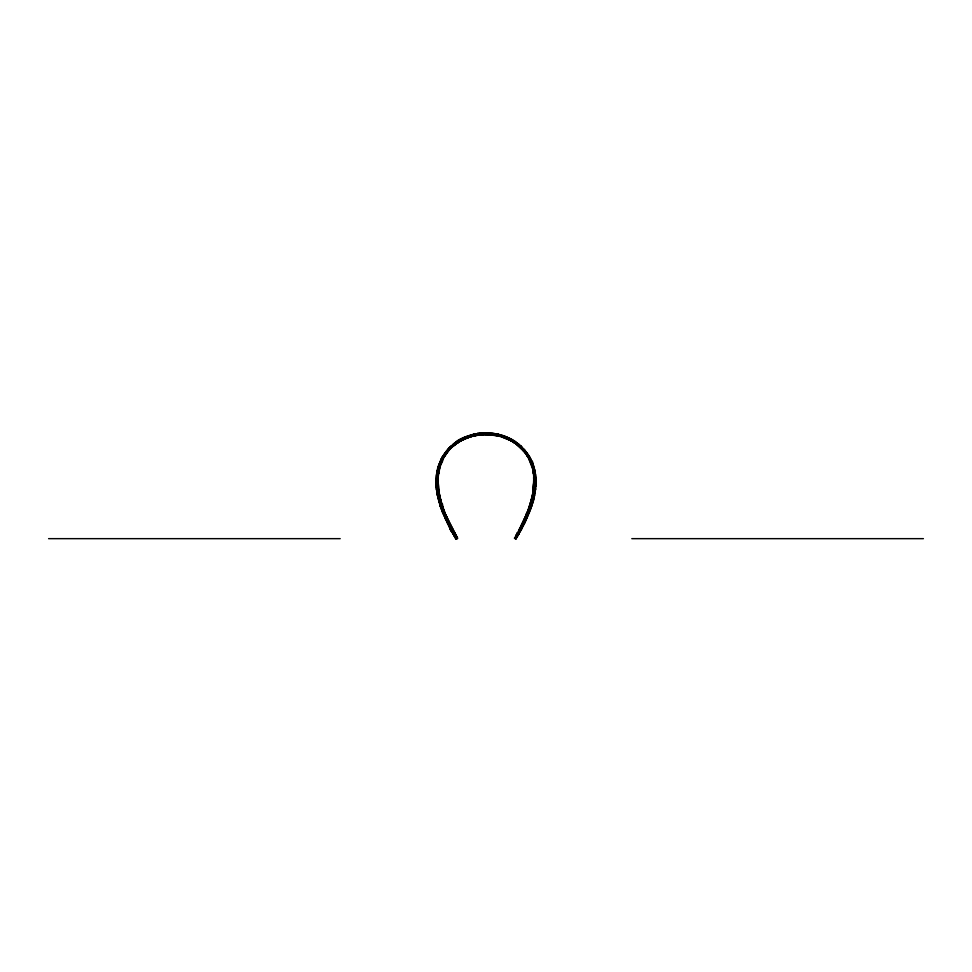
<?xml version="1.0" encoding="UTF-8"?>
<svg xmlns="http://www.w3.org/2000/svg" width="972" height="972" viewBox="0 0 972 972"><rect width="100%" height="100%" fill="white"/><g stroke="black" fill="none" stroke-linecap="round" stroke-linejoin="round"><path stroke-width="1.46" d="M436.076 480.229L436.173 485.55M446.221 518.222C439.551 503.46 435.043 486.936 437.935 470.691M533.264 490.374L533.81 476.778M534.782 484.02L533.519 468.042M438.408 470.059L436.999 483.619L436.1 484.032L436.404 488.345M437.048 481.359L437.424 475.454M535.827 485.55L534.989 480.994M535.937 482.768L535.924 480.217M535.608 488.236C536.799 475.187 532.279 481.565 533.02 492.002L535.05 492.44L535.232 491.273M535.074 483.594L533.895 483.704L535.912 484.056L533.907 483.716L535.9 484.032L535.937 482.999M493.302 434.496L483.764 434.047L478.625 435.116M534.588 475.563L534.831 487.081L533.835 494.942M534.977 484.311L533.592 470.047M535.001 483.728C534.442 484.955 535.633 488.199 535.815 485.66M438.056 479.488L438.737 490.374M496.498 433.913L486.012 432.917L486.012 434.63L479.986 434.946L479.901 433.257L481.419 433.099M437.121 478.71L437.108 480.897M440.024 461.676L436.379 475.758L436.1 484.032L437.825 483.849M438.202 476.669C437.121 480.776 440.608 494.493 436.78 491.382M436.076 480.107L436.489 474.749M437.424 483.509C435.177 486.765 437.777 472.331 438.542 468.674M437.121 478.601L437.193 476.888M438.056 479.378L438.469 473.996M509.182 438.98L498.004 435.104L486 433.779L485.988 434.63L493.497 435.128M487.652 432.929L489.062 432.99L489.025 434.715L497.931 435.954L498.114 434.277L496.619 433.937M534.892 486.377C532.887 485.514 536.799 487.798 535.244 491.152M534.211 489.475L534.794 483.449M534.892 486.486C534.649 490.082 535.438 492.95 534.248 496.656M479.986 434.946L479.901 433.257L485.988 432.917M478.698 434.496L486.024 434.01L489.001 434.715L482.987 434.703L482.926 433.002L481.675 433.075M534.77 484.25L534.612 486.097M437.169 477.689L437.303 476.001M486 433.779L482.963 433.84A45.247 37.155 -0.1 0 0 479.961 434.229L479.889 433.561M437.266 475.867L437.643 472.477L438.627 472.878L438.202 476.559M524.686 520.603C529.862 509.607 535.183 494.712 534.952 481.116M534.697 486.996L532.109 500.945L533.215 500.884L534.223 496.777M534.15 486.34L533.312 494.602L532.51 494.784L529.995 504.359M489.013 434.253L489.074 433.002L493.497 433.415M534.661 489.268L533.871 489.05M492.111 434.144L492.099 433.257L492.026 434.958L488.965 434.095M534.649 489.378L534.211 492.743M535.584 488.466C536.41 490.52 532.352 489.475 534.078 489.062M437.4 474.992C439.866 475.867 434.934 476.547 437.339 475.199M472.55 434.581L476.863 433.682L477.009 435.371L474.069 435.954L473.911 434.836L481.249 433.731M483.048 434.095C473.364 437.922 477.604 430.013 479.949 434.691M436.853 475.49L437.351 476.146L439.429 468.723M436.501 474.628L436.902 472.04M438.481 473.874L440.96 463.632M533.239 490.605L532.814 493.144M534.175 489.706L533.774 492.16M474.117 435.638L473.899 434.253L475.381 433.937M474.069 435.954L473.911 434.265L467.884 436.003L456.609 441.713M476.815 433.998L477.033 435.371L478.37 435.152M473.911 434.265L474.093 435.942L475.417 435.65M476.997 434.217L477.033 435.371L475.551 435.626M532.292 495.805C534.928 485.174 535.256 497.992 532.887 502.038M493.63 435.152C495.599 436.161 495.696 432.905 493.618 433.439M499.365 436.282L494.979 435.359L495.113 433.682M437.704 473.461L436.72 473.072L438.105 469.828L438.858 470.144M437.679 472.975L438.238 469.986M437.655 472.489C437.023 477.361 440.207 464.895 436.95 471.821M533.276 497.737C533.264 495.246 536.605 491.322 533.02 492.002M437.947 470.582L438.481 468.054M532.79 493.266C531.149 495.27 536.265 496.012 533.312 494.602M533.762 492.269L533.215 494.955M443.123 458.663L448.068 451.117C445.103 449.963 453.584 445.055 455.248 442.685C459.549 436.914 485.405 430.523 461.7 440.425M469.792 437.084L474.19 435.48M527.018 513.823L533.276 494.614L534.539 495.258L532.51 494.76L533.276 494.614M533.774 495.416L530.044 509.085M532.206 496.157L531.611 498.697M533.166 495.185C530.7 499.365 535.608 498.442 532.62 497.409M531.951 497.324C535.718 496.51 531.405 499.523 533.215 500.859L532.012 504.954M437.461 469.391L437.242 470.375L438.214 470.813M438.08 469.804L440 463M438.165 470.314L439.672 464.81M438.105 469.828L437.23 470.399L438.238 470.837L442.94 458.347L450.085 448.906M439.453 468.613C441.738 463.68 437.57 464.762 437.485 469.269M495.137 433.682C493.885 436.477 495.671 432.71 499.45 434.581M438.396 467.982C439.709 466.171 438.955 468.504 438.457 469.841M515.391 441.713C508.781 435.93 481.869 429.345 510.409 440.474M438.542 468.686L438.785 467.702M532.595 500.641L531.186 500.325L530.384 503.095L532.413 503.678L532.826 502.269M531.55 498.928L531.186 500.313L532.571 500.75M532.522 497.871L531.927 500.082M532.474 501.102L531.842 503.423M472.428 434.606C470.424 434.363 470.8 437.509 472.514 436.307M439.466 464.604C436.197 467.155 440.219 469.294 438.967 467.058M532.206 500.592L523.228 523.653M439.101 467.471L438.639 468.115M438.797 467.69L442.782 457.763A54.262 47.786 14.5 0 1 443.426 456.573A54.177 47.64 13.1 0 1 444.143 455.418L449.161 448.979A50.58 43.983 7.6 0 1 450.972 446.889M439.417 465.637C437.169 465.151 441.434 466.305 439.466 465.442M439.137 467.362L442.576 459.027L447.618 451.591M469.67 437.121L465.649 438.591L465.357 436.987L465.649 438.591L462.988 439.769L462.648 438.214L463 439.781L460.424 441.118L460.084 439.563L460.424 441.118M498.114 434.277L497.931 435.954M497.907 435.942L498.174 434.581M502.22 437.084C496.789 430.961 518.526 442.661 520.628 446.087M529.011 507.348L531.04 502.986L532.413 503.678L531.162 507.518M529.922 504.59L528.015 510.093M530.955 503.338C529.278 505.428 530.894 508.162 531.939 505.185M438.651 465.26C443.123 465.066 443.171 456.451 444.848 453.474M526.727 518.586L522.997 525.791L531.514 506.485L529.521 505.841L531.04 506.534M530.019 506.12L526.909 512.961M529.011 511.977L532.413 503.666L531.417 503.156M531.089 507.748L530.165 510.3M528.926 507.578C527.31 509.267 532.705 509.887 529.157 508.55L530.554 509.255M440.462 465.102L438.7 465.151L442.491 456.828M438.7 465.151L440.996 460.485M440.037 462.891C440.097 461.323 441.932 462.526 440.996 463.535M462.988 439.769L464.64 438.506M465.114 437.607C467.593 438.141 461.068 438.846 458.432 440.936M525.402 520.664L529.983 509.328M527.966 510.215C526.739 512.232 530.323 512.779 530.117 510.422M529.096 508.66L521.442 525.05M499.487 436.307C501.236 437.242 502.208 435.371 499.572 434.606M440.365 462.065L439.623 462.636L440.608 463.158L443.074 458.76M529.181 512.839L529.497 512.037L527.529 511.369M527.541 511.357C531.137 513.095 527.055 508.951 525.731 515.804M526.812 513.18L526.435 514.091L527.881 514.844L528.987 512.086M527.845 514.953L525.512 520.433M529.035 513.192L526.824 518.355M526.97 515.476L526.435 514.905M456.694 443.414L463.231 439.174L472.769 435.663M524.43 518.756L526.97 513.945M525.585 516.144C524.418 517.14 529.169 518.319 525.731 516.8M522.171 524.151L526.921 514.054L528.379 514.796L526.933 514.054M440.073 461.566L441.179 459.221M441.045 460.388C442.199 455.528 448.833 451.057 448.189 449.137M525.767 516.679L524.722 518.951M524.333 518.975L523.24 521.344M525.354 520.773L524.102 523.495M507.7 439.162L506.351 438.591L506.643 436.987L506.363 438.615L502.451 437.157M525.731 520.749L524.613 519.182M523.13 521.575L521.83 524.273M524.37 521.284L521.879 526.35M525.621 520.98L524.467 523.361M523.993 523.714L522.511 526.763M452.357 446.768C456.828 444.69 462.137 437.546 453.657 444.192M460.655 440.656L460.072 439.575L454.896 443.268L455.637 444.155L463.255 439.186L462.648 438.214L463 439.781M524.358 523.592L523.228 525.852L521.49 524.989L524.467 519.522L525.925 520.299L524.066 519.546L525.67 520.312M523.301 521.891C521.284 522.183 526.545 523.531 523.155 522.243M521.612 524.722L520.372 527.176M523.726 522.632L521.891 528.44L520.895 528.039M522.729 524.661L520.312 529.375M522.559 525.002L521.782 524.941M440.438 465.114C438.955 462.55 442.819 458.14 444.338 455.151A53.278 46.741 11.4 0 1 445.674 453.195L447.351 451.032A51.601 44.882 7.6 0 1 449.185 448.991M521.612 528.549L522.632 525.597M522.122 524.26L517.383 533.057M441.239 459.112L443.961 454.519M520.202 527.517L518.744 530.299L520.457 531.125L521.709 528.78M521.709 526.69L519.242 531.38M522.997 526.302L522.474 527.322M520.214 531.234L518.781 534.126M519.923 531.793L521.891 528.44L520.129 527.626L520.761 527.82M520.482 527.395L521.83 528.44M520.129 529.704L516.484 536.35M506.886 437.607C504.334 438.372 507.919 437.218 513.568 440.936M519.024 533.689L515.525 538.877M507.919 439.259C511.187 439.356 506.582 437.947 511.576 441.118L511.928 439.575L511.345 440.656L503.411 436.95L493.436 434.508M518.878 532.036C517.821 534.709 512.523 542.315 515.925 535.584L517.323 536.678M518.258 534.904L517.833 535.791M461.591 440.474L457.97 442.588L457.18 441.725M516.727 534.053L516.254 535.037M518.89 530.299L520.081 530.919M457.533 442.187C459.926 442.953 452.199 444.726 456.5 441.786M458.14 442.272L457.508 441.215M517.967 533.701L517.602 534.369M514.528 538.002L515.913 539.096L517.456 536.337M515.682 536.034L517.626 532.62M516.241 535.803L517.432 532.948L518.975 533.786L517.323 532.948L518.939 533.786M516.849 535.693L516.326 535.803M516.047 538.877L514.419 538.221M515.731 537.674L515.354 538.33M446.549 453.074L444.909 455.503C443.196 453.79 439.125 461.761 441.337 462.623M442.782 457.751L444.155 455.431M442.552 456.731L443.985 454.823M509.012 439.781L509.328 438.202L509.121 439.83M443.378 455.394L444.909 455.503M453.098 445.893L456.002 443.572C454.677 440.911 451.008 447.302 454.325 445.14M455.054 444.277L448.408 450.68M453.681 445.455L452.928 444.508L448.347 449.028M444.338 456.062L443.402 455.37L447.023 450.534L444.022 454.422M444.909 453.377C445.832 451.312 447.156 455.078 444.933 453.134M452.928 444.508L455.236 442.697M452.928 446.039C447.132 450.437 457.763 440.996 450.522 446.889L451.324 447.728L452.174 446.926M450.522 446.889C450.716 445.698 452.345 447.205 451.324 447.703M453.511 445.735L452.66 445.018L453.56 444.265M511.892 440.632L512.147 440.024M525.451 452.916L513.738 441.993L514.395 441.057L518.343 444.192M510.519 440.535L514.03 442.588C515.512 439.842 513.593 442.77 512.426 441.167M446.427 453.256C445.808 454.471 444.411 452.916 445.565 452.284M448.967 448.311C450.267 450.291 448.797 446.853 445.638 452.187M516.861 444.204C506.849 438.822 523.337 446.756 514.48 442.175M516.727 443.718L515.5 441.774M446.549 452.916L449.842 449.076M513.022 441.932L514.03 442.564L514.553 441.883M514.297 442.394L514.492 441.215L514.042 442.491M516.752 442.685L516.375 444.18M447.813 449.574L447.485 449.975M447.691 451.506C447.594 450.558 445.869 451.98 448.214 450.911M448.359 450.741L449.052 449.975M520.676 447.703L521.077 446.318L521.514 446.901L520.676 447.703L521.077 446.306L520.676 447.728L518.586 445.869L518.987 444.435L527.978 454.422M520.992 447.837L515.998 443.572L516.764 442.697L519.388 445.03L518.586 445.893L517.772 445.212M446.136 453.56L445.492 452.539L444.969 453.11M450.133 448.736L451.749 447.12M518.586 444.872L523.738 449.113M518.987 445.455L516.946 444.277M449.234 448.104L450.923 446.318M448.529 448.857L450.486 446.901M445.553 453.122A52.245 45.793 10.9 0 1 447.205 450.947A51.492 44.882 8.4 0 1 449.1 448.906L451.117 447.011A49.876 43.072 5.5 0 1 453.146 445.091L457.788 441.81A47.98 40.885 2.8 0 1 460.181 440.243A47.458 40.156 1.9 0 1 462.818 438.931A46.996 39.585 1.4 0 1 465.527 437.631A46.571 39.014 0.8 0 1 468.225 436.671A46.231 38.564 0.5 0 1 471.068 435.784A45.757 38.03 0.3 0 1 473.972 435.043M449.368 449.659L451.761 447.132M521.077 447.922L523.058 449.258M520.239 447.132L522.632 449.659L523.264 449.064M522.632 449.659C521.235 448.274 524.856 448.226 522.851 449.453M442.697 458.189C442.139 455.88 443.572 459.622 442.454 457.29C445.468 458.517 440.462 458.019 442.855 457.35M451.117 446.998L453.219 445.164A50.034 43.12 5 0 0 451.13 447.023A50.653 43.959 6.8 0 0 449.1 448.918M523.811 449.137C524.042 452.6 522.061 446.901 521.077 446.318M523.434 450.546L523.288 449.672M523.386 449.586L524.588 450.06M525.123 450.668L523.969 451.13L526.156 454.082M443.597 457.788L442.94 458.371M442.211 460.315C439.016 459.756 442.515 459.464 442.053 460.461M522.171 449.064C524.017 450.826 525.317 453.9 527.188 453.292M534.564 469.488L534.758 470.375L533.762 470.837L530.299 460.716L523.969 451.13L524.844 450.388L527.031 453.11L526.131 453.815L530.044 460.218L532.863 467.362M455.139 444.204L455.88 443.633L455.248 442.685M454.422 445.067L456.597 443.475M440.984 462.879L439.648 462.611M529.448 456.731C528.391 454.629 526.921 453.45 525.512 453.013M528.112 454.604C529.218 458.42 523.531 451.567 527.067 453.134M527.565 455.151L528.622 455.394L530.761 459.112M457.691 441.883L457.788 441.823A47.944 40.763 2.5 0 1 460.193 440.255L465.491 437.789A46.51 38.844 0.6 0 1 468.249 436.744L473.996 435.092A45.733 37.872 0.1 0 1 476.985 434.472M529.509 456.828C530.165 460.242 527.006 455.929 526.229 454.167M438.238 470.837L439.077 470.266L438.336 469.926M528.622 455.394L527.055 455.479L528.598 455.37M438.712 467.192L438.141 467.86M437.728 473.473L438.615 472.902L437.631 472.477M531.927 461.566C530.311 457.302 527.164 456.779 530.019 461.068M532.547 468.613L528.404 457.788L529.375 457.168L530.068 457.812L529.06 458.347M531.089 463.741C532.243 467.52 534.831 463.523 531.283 460.145C527.881 459.112 531.806 461.919 530.87 459.319M528.902 457.496L529.874 457.618M458.322 440.996L457.29 441.64L457.885 442.637M455.382 443.353A48.527 41.48 3.3 0 1 457.727 441.738L468.249 436.744M458.262 441.993L460.728 440.51M438.093 478.26C434.411 479.403 439.393 477.422 436.89 478.066M437.327 476.134L438.299 475.551L437.303 475.187M534.515 469.269C534.09 467.058 532.073 460.072 531.004 463.535M530.105 461.275C529.776 462.599 533.033 464.021 531.976 461.676M437.594 478.54L436.149 478.491M437.777 481.128L436.294 481.334M529.837 460.011L531.32 460.23L529.594 460.157M436.829 481.079L436.051 481.517M451.688 531.38L456.087 539.096L457.593 538.221L443.949 511.308L442.503 512.025L449.003 525.743L449.757 525.342L447.63 521.284M436.987 481.808L436.076 481.529M457.229 538.439L456.075 535.584L454.617 536.447L450.23 528.647M455.674 535.803L454.532 536.447L456.062 539.096L457.581 538.221L448.76 522.013M454.592 534.697L457.205 538.439M456.476 538.877L454.945 536.24M454.592 536.459L456.111 535.584M453.426 533.579L454.677 532.948L455.759 535.803M437.242 481.65L437.813 481.14M436.367 483.886L438.093 483.716L437.023 484.323M456.05 535.596L454.568 532.948L453.086 533.786M454.276 533.154L450.267 524.977C447.594 525.864 452.296 535.487 454.677 532.948M460.424 441.106L459.78 440.17M459.805 440.146L463.547 438.275M448.955 526.204L451.543 531.125L453.256 530.299L452.089 530.919M437.789 489.475C437.947 486.595 436.744 486.814 436.185 485.672M452.855 530.493L451.543 531.125L456.087 539.096M436.258 486.851L438.287 486.45L436.258 486.851L436.756 491.152M451.081 528.027L450.182 528.44L451.591 531.125M450.17 528.44L451.871 527.626L450.109 528.44L449.125 525.597M437.133 489.317L436.55 489.633L438.554 489.171L436.55 489.645L437.193 493.849M531.818 464.981L533.324 465.175L535.499 474.628M532.036 464.847L533.3 465.151M448.712 525.731L450.51 524.941L451.64 527.201M437.424 486.911L436.27 486.826M438.348 489.11L436.55 489.56L436.416 488.466M438.579 489.232L437.716 489.694L438.141 489.123M531.963 462.891C530.019 461.639 532.923 463.911 531.004 460.497M448.857 525.743L449.757 525.39M450.158 524.248C449.416 520.47 446.221 524.783 448.93 521.697M437.752 496.656L436.926 492.318L438.141 491.808L438.98 491.99L439.769 496.036M448.809 522.438L442.904 508.66M449.088 525.536L450.437 524.941M437.922 489.062L437.339 489.268L437.108 486.498M448.128 522.632L447.436 523.021M436.55 489.633L437.983 489.536M445.225 518.465C445.528 521.806 448.444 518.197 448.772 521.357M437.874 491.978L437.74 489.013M438.761 490.605L438.967 491.881L436.95 492.452M439.21 493.266C440.486 495.064 436.999 496.413 437.23 494.08M438.08 494.93L437.461 495.246L439.137 502.16M447.46 518.513C447.63 516.46 444.496 516.533 445.115 518.246M449.1 525.974L446.828 520.129M439.174 494.918L437.461 495.258L439.49 494.76L441.167 501.588M438.202 495.173L438.044 497.943L439.952 504.833M439.794 496.157L439.441 497.749L438.809 495.076M444.24 515.512L444.812 517.554L446.379 516.812L450.218 524.941M445.176 515.306L444.362 515.67L446.44 520.312M447.193 519.935L447.57 518.744M440.17 500.434C437.922 500.483 438.87 494.857 440.45 498.928M437.777 496.777L438.02 497.822L439.684 497.251M440.996 506.205C439.21 500.847 438.044 496.4 439.721 497.482M444.143 515.658C442.795 514.152 446.61 513.228 446.318 515.913M444.459 514.65L445.188 514.273M444.459 511.357L442.515 512.05L441.883 510.409M447.74 523.155L444.338 515.415L445.541 515.111M447.472 520.943L440.595 503.375L437.558 489.366M439.453 500.544C437.886 501.528 441.932 500.58 440.474 499.037M440.875 507.627C437.983 503.52 441.495 504.334 441.227 501.819M443.985 510.093L442.479 505.841L440.486 506.485L442.916 513.07M441.835 510.3C442.199 505.525 445.37 515.221 446.27 516.8M443.074 508.781L443.038 507.457M444.848 514.467L445.188 513.18M438.238 492.269L440.085 500.203L440.814 500.325L438.785 500.859L440.814 500.313L442.953 507.226M439.587 503.666C443.56 501.722 439.368 504.966 439.174 502.269M439.757 503.69L441.264 503.253M441.604 503.083C444.544 504.869 440.182 508.016 440.024 505.076M442.479 505.841L440.486 506.485L441.786 506.193M442.746 508.976L441.446 509.255L440.923 507.748M443.098 508.793L445.091 512.961M444.07 510.324L444.471 511.357L442.503 512.025L443.767 511.722M439.806 500.823L440.474 500.483M441.179 506.12L442.321 505.817M442.139 506.011L441.081 506.546L442.989 511.977M442.151 508.903L442.989 508.563M531.55 465.102L532.778 466.013M533.033 465.892L532.036 463.097M533.203 467.69C534.794 470.606 529.995 463 532.948 465.88C534.187 469.014 531.526 466.876 533.859 467.86M532.826 465.418L531.562 465.114M532.559 467.544L533.798 476.559M533.166 470.144L533.519 473.874M463.656 438.214L476.766 434.302M464.75 438.457L467.301 437.4M532.571 468.723L533.118 470.387L534.77 470.399L535.074 471.93M535.779 477.361L535.28 473.072L533.385 472.902L535.256 473.048L535.098 472.052M533.142 470.144L534.758 470.375L533.288 467.192M535.098 473.668L534.369 473.012L534.989 480.873M535.791 477.471L535.937 481.262L533.968 480.982C532.401 472.489 536.447 474.555 535.924 480.107M534.466 473.267C533.835 474.64 536.301 475.818 534.892 476.049C531.441 467.532 536.204 480.059 535.511 474.737M534.284 473.461C536.763 472.987 532.328 471.979 534.065 473.315M534.649 473.838L533.434 473.376M465.163 437.594L473.765 434.885M467.423 437.364L471.469 436.015M534.393 478.09C538.002 478.37 532.887 479.232 534.6 478.005M534.879 478.844L535.851 478.491L533.907 478.26L534.892 478.722M534.879 480.678C532.996 480.885 538.415 482.039 534.223 481.359M535.062 487.021L533.713 486.45M534.892 489.256C535.608 490.775 531.891 487.956 535.451 489.621M533.64 489.183L534.819 489.791M471.323 436.063L477.131 434.751M472.878 435.638L475.648 435.006M472.635 436.282L474.202 435.906M484.348 432.929L482.938 432.99L482.975 434.715L482.914 433.901L479.937 434.095A45.562 37.641 0.1 0 0 476.936 434.484L473.996 435.092A45.951 38.187 0.3 0 0 471.068 435.784A46.474 38.783 0.6 0 0 468.225 436.695M475.502 433.913L479.889 433.257M475.77 434.982L478.564 434.508M532.85 500.932C530.748 498.478 532.51 502.232 530.384 503.095M479.816 433.877L476.815 434.29A45.635 37.774 0.1 0 1 486.109 433.621M476.948 434.533L482.963 433.864M477.082 434.763L480.071 434.338M530.882 506.558L531.514 506.485M530.505 505.926L529.521 505.841M527.881 514.844L526.909 514.054M479.864 433.877L482.89 433.621M481.371 433.719L482.659 433.621M526.289 514.917L527.188 515.488M484.469 432.929L487.531 432.929M48.6 538.658L340.2 538.658M631.8 538.658L923.4 538.658M450.267 528.44L447.679 523.045M489.341 433.621L490.629 433.719M444.253 515.658L441.458 509.267M446.5 516.812L446.415 516.144M445.443 514.079L443.742 514.808M489.11 433.621L497.47 434.703L505.586 437.072M490.751 433.731L492.039 433.852M492.184 433.877L495.185 434.29M491.929 434.338L494.918 434.763M495.234 434.302L498.186 434.885M494.87 434.751L501.819 436.404M489.135 433.828A45.562 37.641 0.1 0 1 495.137 434.496L498.004 435.104A45.951 38.09 -0.2 0 1 500.896 435.881M439.514 494.882L438.688 494.602L437.825 489.706M498.235 434.885L512.086 440.085M436.975 489.669L438.165 494.942M437.558 481.055L437.789 492.743M501.941 436.44L507.25 438.457M505.695 437.121L506.862 437.582M503.715 436.793A46.571 38.88 -0.6 0 1 506.473 437.837L518.781 445.152A49.73 42.865 -5 0 1 520.895 446.998L527.845 455.431L532.328 464.81M507.36 438.518L509.838 439.709M533.178 497.968L532.571 497.652M530.153 505.768L530.821 506.12M532.547 497.64L531.939 497.324M527.298 515.549L528.015 515.646L527.164 515.209M534.248 492.622L533.02 491.99M509.948 439.769L512.317 441.106M523.288 525.731L522.158 525.135M522.863 525.585L521.891 525.135M534.588 486.231L535.742 486.851M519.145 530.493L520.36 531.125L518.465 533.579M515.95 535.596L517.469 536.447M512.912 441.871L511.321 440.523M534.673 476.134C532.705 475.867 535.025 474.47 534.734 475.867M512.22 440.17L514.808 441.701M513.738 441.993L511.272 440.51L511.989 439.709M513.678 440.996L514.71 441.64M513.884 442.284L515.306 443.414M533.762 470.837C531.672 469.282 535.912 469.913 534.369 472.477M515.403 443.475L517.59 445.067M516.752 442.673L519.34 445.018L518.441 444.265M506.473 437.85A46.972 39.39 -0.9 0 1 509.134 439.04A47.458 40.034 -1.5 0 1 511.709 440.389A47.737 40.423 -2 0 1 514.164 441.871A48.527 41.31 -2.7 0 1 516.497 443.475L520.883 447.011M530.044 457.751L524.844 450.388M448.566 450.546L447.691 449.781M518.185 445.298L520.275 447.144M520.713 446.16L521.502 446.877M525.706 453.389L525.658 453.183M521.514 446.901L526.362 452.199M523.629 449.878L526.326 453.195A53.387 46.765 -10.6 0 1 527.784 455.455A54.177 47.616 -12.6 0 1 528.537 456.585M522.948 449.975C523.313 452.831 526.763 451.239 524.309 449.781M524.212 451.421L525.208 450.789M526.435 452.284L526.982 453.013M527.152 453.474L530.955 460.388M527.079 455.479C528.428 458.76 531.21 457.156 531.66 462.052M527.845 455.431L533.118 467.386M456.84 538.658L456.269 537.674M455.892 537.006L451.688 529.375M455.151 535.693L455.516 536.35M454.41 534.369L453.851 533.373M454.033 533.701L450.291 526.69M453.11 530.044L451.798 527.517M451.506 529.035L446.367 518.562M449.951 526.01L449.611 525.342M448.833 525.974L447.691 523.689M447.582 523.471L446.44 521.101M445.759 517.189L445.322 516.168M443.621 514.796L442.965 513.192M444.338 515.415L443.013 512.086M531.635 462.065L532.559 464.58M441.981 506.12L442.819 508.429L440.207 500.544M441.956 509.085L440.243 503.775M532.328 464.81L534.321 472.975L533.215 467.702M441.835 505.756L440.122 500.203M532.535 464.604L533.312 467.18M532.899 467.471L533.567 469.95M440.158 503.423L439.429 500.75M440.073 500.082L439.478 497.871M438.226 495.416L438.797 497.98M533.786 470.813L534.272 473.473M437.752 492.622L438.263 495.416M439.186 493.144L438.98 491.99M534.357 472.477L534.454 473.157M437.412 486.231L437.692 488.94M437.266 486.644L437.558 489.426M437.4 488.029L437.339 487.337M534.746 475.976L534.879 478.601M437.23 484.25L437.388 486.097L437.108 481.468M436.999 483.728L437.193 485.599M437.096 486.267L437.048 485.222M437.108 484.214L437.121 480.678M453.049 445.018A49.122 42.294 4.8 0 1 455.649 443.001M455.455 443.451A48.381 41.188 2.7 0 1 457.812 441.847M495.295 434.508A45.733 37.872 0.1 0 1 498.247 435.104M486 433.877A45.319 37.228 0 0 1 489.025 433.949M479.937 434.083A45.453 37.483 0 0 1 495.088 434.496M495.015 434.703A45.672 37.604 0 0 1 497.956 435.274M498.029 435.043A46.17 38.394 -0.3 0 1 503.727 436.671A46.474 38.929 -0.8 0 1 506.534 437.74M500.847 436.015A46.121 38.26 -0.2 0 1 503.666 436.902M506.424 437.935A47.166 39.427 -0.7 0 1 509.085 439.125A47.434 39.961 -1.4 0 1 511.697 440.389A47.944 40.605 -2 0 1 514.152 441.871M514.152 441.896A48.551 41.298 -2.6 0 1 516.497 443.499A49.171 42.075 -3.5 0 1 518.72 445.212A49.876 42.914 -4.6 0 1 520.81 447.059A50.653 43.801 -5.8 0 1 522.766 449.015A51.638 44.919 -7.6 0 1 524.613 451.057A52.221 45.55 -8.7 0 1 526.265 453.219A53.351 46.705 -10.4 0 1 527.772 455.479M516.46 443.536A49.341 42.221 -3.6 0 1 518.683 445.261M520.737 447.132A50.641 43.667 -5.1 0 1 522.693 449.076M444.107 455.394A53.387 46.887 12.1 0 1 445.626 453.146A52.403 45.866 10.2 0 1 447.29 450.984M522.766 449.015A51.492 44.736 -7.2 0 1 524.576 451.069A52.403 45.733 -8.8 0 1 526.253 453.219M470.922 435.322L471.213 436.671L470.922 435.322M468.091 436.076L468.37 437.57L468.091 436.076M503.569 436.695C503.703 437.218 504.067 436.307 503.569 436.695M525.658 516.91L527.201 517.554L525.67 517.007M436.853 473.449L438.566 473.376L436.853 473.449M447.193 519.716L446.075 520.299L447.922 519.534L447.193 519.716M445.601 517.396L446.719 516.837L445.601 517.396M524.564 523.021L523.92 522.839L524.625 523.033"/></g></svg>
